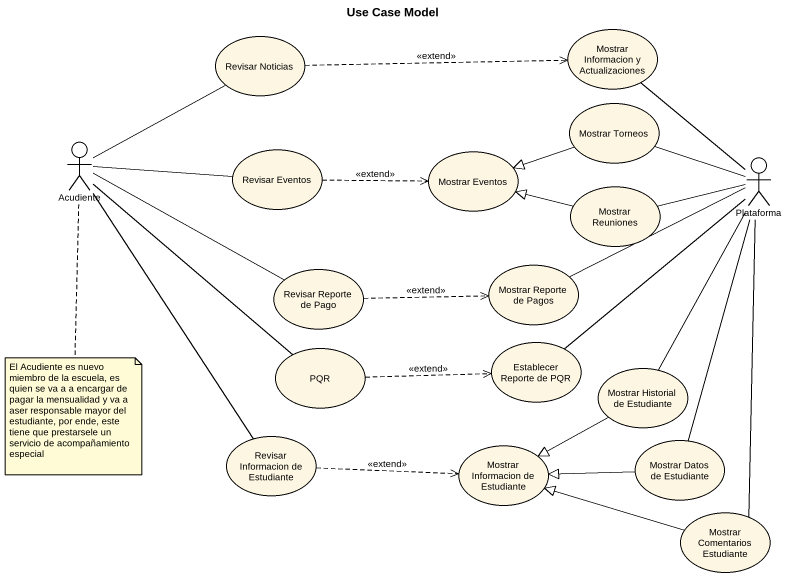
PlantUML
@startuml
title Use Case Model
usecase "Mostrar Informacion y Actualizaciones" as Mostrar_Informacion_y
usecase "Revisar Noticias" as Revisar_Noticias
usecase "Mostrar Torneos" as Mostrar_Torneos
actor Acudiente
usecase "Revisar Eventos" as Revisar_Eventos
usecase "Mostrar Eventos" as Mostrar_Eventos
actor Plataforma
usecase "Mostrar Reuniones" as Mostrar_Reuniones
usecase "Revisar Reporte de Pago" as Revisar_Reporte_de_Pago
usecase "Mostrar Reporte de Pagos" as Mostrar_Reporte_de_Pagos
usecase PQR
usecase "Establecer Reporte de PQR" as Establecer_Reporte_de_PQR
usecase "Mostrar Historial de Estudiante" as Mostrar_Historial_de
usecase "Revisar Informacion de Estudiante" as Revisar_Informacion_de
usecase "Mostrar Informacion de Estudiante" as Mostrar_Informacion_de
usecase "Mostrar Datos de Estudiante" as Mostrar_Datos_de_Estudiante
usecase "Mostrar Comentarios Estudiante" as Mostrar_Comentarios
Mostrar_Informacion_y -- Plataforma
Revisar_Noticias .right.> Mostrar_Informacion_y : <<extend>>
Mostrar_Torneos -left-|> Mostrar_Eventos
Acudiente -up- Revisar_Noticias
Acudiente -right- Revisar_Eventos
Acudiente -right- Revisar_Reporte_de_Pago
Acudiente -- PQR
Acudiente -- Revisar_Informacion_de
Revisar_Eventos .right.> Mostrar_Eventos : <<extend>>
Plataforma -left- Mostrar_Torneos
Plataforma -left- Mostrar_Reuniones
Plataforma -left- Mostrar_Reporte_de_Pagos
Plataforma -- Establecer_Reporte_de_PQR
Plataforma -- Mostrar_Historial_de
Plataforma -- Mostrar_Datos_de_Estudiante
Plataforma -- Mostrar_Comentarios
Mostrar_Reuniones -left-|> Mostrar_Eventos
Revisar_Reporte_de_Pago .right.> Mostrar_Reporte_de_Pagos : <<extend>>
PQR .right.> Establecer_Reporte_de_PQR : <<extend>>
Mostrar_Historial_de -left-|> Mostrar_Informacion_de
Revisar_Informacion_de .right.> Mostrar_Informacion_de : <<extend>>
Mostrar_Datos_de_Estudiante -left-|> Mostrar_Informacion_de
Mostrar_Comentarios -left-|> Mostrar_Informacion_de
note bottom of Acudiente : El Acudiente es nuevo miembro de la escuela, es quien se va a a encargar de pagar la mensualidad y va a aser responsable mayor del estudiante, por ende, este tiene que prestarsele un servicio de acompañamiento especial
@enduml
